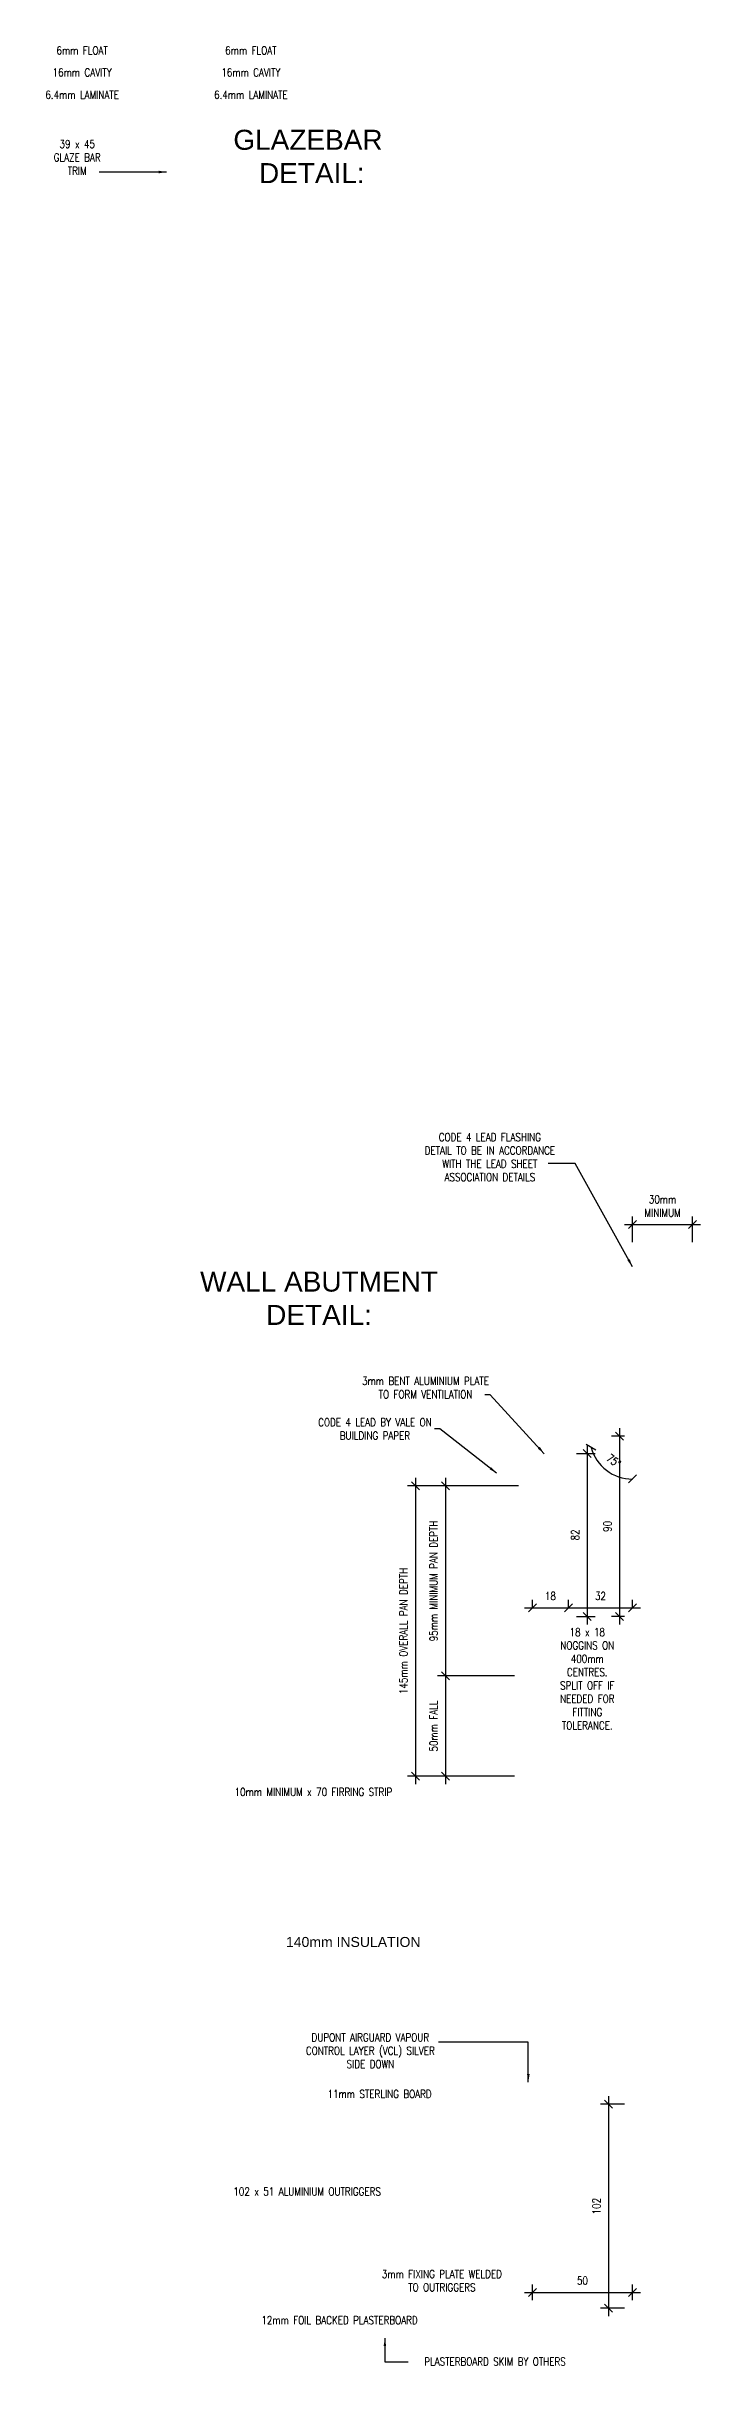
# Model space of a CAD drawing. Header units: millimetres. Extents: x -38686 to 870903, y -23218 to 232707.
# Drawn here: x 728909 to 729235, y 231393 to 232552 of the extents above; entities that cross this region are included whole.
import ezdxf

# ---------------------------------------------------------------- set-up
doc = ezdxf.new("R2010")
doc.units = ezdxf.units.MM
doc.header["$LTSCALE"] = 10
doc.header["$PDMODE"] = 35
doc.header["$PDSIZE"] = 50
doc.layers.add('44 - Detail Text', color=7, linetype='Continuous')
doc.styles.add('1-2', font='romans.shx', dxfattribs={"width": 0.8, "height": 4})
doc.styles.add('1-20', font='romans.shx', dxfattribs={"width": 0.8, "height": 35})
doc.dimstyles.new('1-2', dxfattribs={"dimtxt": 4, "dimasz": 4, "dimexe": 4, "dimexo": 4, "dimgap": 4, "dimtad": 1, "dimdec": 0, "dimzin": 0, "dimdsep": 46, "dimtxsty": '1-2', "dimblk": 'OBLIQUE', "dimcen": 4, "dimdle": 4, "dimclrd": 251, "dimclre": 251, "dimclrt": 251, "dimadec": 0, "dimazin": 0, "dimtfac": 1, "dimtdec": 0, "dimtix": 1, "dimtmove": 1, "dimatfit": 3, "dimfxl": 1, "dimtolj": 1, "dimtzin": 0, "dimlwd": 25, "dimarcsym": 0})

# ---------------------------------------------------------------- blocks, each defined once
blk = doc.blocks.new('_Oblique')
at = {"color": 0, "linetype": 'ByBlock', "lineweight": -2}
blk.add_line((-0.5, -0.5), (0.5, 0.5), dxfattribs=at)
blk = doc.blocks.new('*D2013')
at = {"layer": '44 - Detail Text', "color": 251, "lineweight": -2, "ltscale": 10, "transparency": 16777216}
for p, q in [((729151.5, 231425.4), (729151.5, 231433.2)), ((729201.5, 231425.4), (729201.5, 231433.2))]:
    blk.add_line(p, q, dxfattribs=at)
at = {"layer": '44 - Detail Text', "color": 251, "lineweight": 25, "ltscale": 10, "transparency": 16777216}
blk.add_line((729147.5, 231429.2), (729205.5, 231429.2), dxfattribs=at)
at = {"layer": 'Defpoints', "color": 0, "ltscale": 10, "transparency": 16777216}
for p in [(729151.5, 231421.4), (729201.5, 231429.2), (729201.5, 231421.4)]:
    blk.add_point(p, dxfattribs=at)
at = {"layer": '44 - Detail Text', "color": 251, "lineweight": 25, "ltscale": 10, "transparency": 16777216, "xscale": 4, "yscale": 4, "zscale": 4, "rotation": 180}
blk.add_blockref('_Oblique', (729151.5, 231429.2), dxfattribs=at)
at = {"layer": '44 - Detail Text', "color": 251, "lineweight": 25, "ltscale": 10, "transparency": 16777216, "xscale": 4, "yscale": 4, "zscale": 4}
blk.add_blockref('_Oblique', (729201.5, 231429.2), dxfattribs=at)
at = {"layer": '44 - Detail Text', "color": 251, "lineweight": 9, "ltscale": 10, "transparency": 16777216, "insert": (729176.5, 231435.2), "char_height": 4, "attachment_point": 5, "style": '1-2'}
blk.add_mtext('\\A1;50', dxfattribs=at)
blk = doc.blocks.new('*D2014')
at = {"layer": '44 - Detail Text', "color": 251, "lineweight": 25, "ltscale": 10, "transparency": 16777216}
blk.add_line((729189.5, 231527.4), (729189.5, 231417.4), dxfattribs=at)
at = {"layer": '44 - Detail Text', "color": 251, "lineweight": -2, "ltscale": 10, "transparency": 16777216}
for p, q in [((729197.5, 231523.4), (729185.5, 231523.4)), ((729197.5, 231421.4), (729185.5, 231421.4))]:
    blk.add_line(p, q, dxfattribs=at)
at = {"layer": 'Defpoints', "color": 0, "ltscale": 10, "transparency": 16777216}
for p in [(729201.5, 231523.4), (729189.5, 231421.4), (729201.5, 231421.4)]:
    blk.add_point(p, dxfattribs=at)
at = {"layer": '44 - Detail Text', "color": 251, "lineweight": 25, "ltscale": 10, "transparency": 16777216, "xscale": 4, "yscale": 4, "zscale": 4}
for p, rotation in [((729189.5, 231523.4), 90), ((729189.5, 231421.4), 270)]:
    blk.add_blockref('_Oblique', p, dxfattribs=dict(at, rotation=rotation))
at = {"layer": '44 - Detail Text', "color": 251, "lineweight": 9, "ltscale": 10, "transparency": 16777216, "insert": (729183.5, 231472.4), "char_height": 4, "attachment_point": 5, "rotation": 90, "style": '1-2'}
blk.add_mtext('\\A1;102', dxfattribs=at)
blk = doc.blocks.new('*D1870')
at = {"layer": '44 - Detail Text', "color": 251, "lineweight": -2, "transparency": 16777216}
for p, q in [((729144.5, 231832.4), (729104.2, 231832.4)), ((729142.5, 231737.4), (729104.2, 231737.4))]:
    blk.add_line(p, q, dxfattribs=at)
at = {"layer": '44 - Detail Text', "color": 251, "lineweight": 25, "transparency": 16777216}
blk.add_line((729108.2, 231836.4), (729108.2, 231733.4), dxfattribs=at)
at = {"layer": 'Defpoints', "color": 0, "transparency": 16777216}
for p in [(729148.5, 231832.4), (729108.2, 231737.4), (729146.5, 231737.4)]:
    blk.add_point(p, dxfattribs=at)
at = {"layer": '44 - Detail Text', "color": 251, "lineweight": 25, "transparency": 16777216, "xscale": 4, "yscale": 4, "zscale": 4}
for p, rotation in [((729108.2, 231832.4), 90), ((729108.2, 231737.4), 270)]:
    blk.add_blockref('_Oblique', p, dxfattribs=dict(at, rotation=rotation))
at = {"layer": '44 - Detail Text', "color": 251, "lineweight": 9, "transparency": 16777216, "insert": (729102.2, 231784.9), "char_height": 4, "attachment_point": 5, "rotation": 90, "style": '1-2'}
blk.add_mtext('\\A1;95mm MINIMUM PAN DEPTH', dxfattribs=at)
blk = doc.blocks.new('*D1871')
at = {"layer": '44 - Detail Text', "color": 251, "lineweight": -2, "transparency": 16777216}
for p, q in [((729142.5, 231737.4), (729104.2, 231737.4)), ((729142.5, 231687.4), (729104.2, 231687.4))]:
    blk.add_line(p, q, dxfattribs=at)
at = {"layer": '44 - Detail Text', "color": 251, "lineweight": 25, "transparency": 16777216}
blk.add_line((729108.2, 231741.4), (729108.2, 231683.4), dxfattribs=at)
at = {"layer": 'Defpoints', "color": 0, "transparency": 16777216}
for p in [(729146.5, 231737.4), (729108.2, 231687.4), (729146.5, 231687.4)]:
    blk.add_point(p, dxfattribs=at)
at = {"layer": '44 - Detail Text', "color": 251, "lineweight": 25, "transparency": 16777216, "xscale": 4, "yscale": 4, "zscale": 4}
for p, rotation in [((729108.2, 231737.4), 90), ((729108.2, 231687.4), 270)]:
    blk.add_blockref('_Oblique', p, dxfattribs=dict(at, rotation=rotation))
at = {"layer": '44 - Detail Text', "color": 251, "lineweight": 9, "transparency": 16777216, "insert": (729102.2, 231712.4), "char_height": 4, "attachment_point": 5, "rotation": 90, "style": '1-2'}
blk.add_mtext('\\A1;50mm FALL', dxfattribs=at)
blk = doc.blocks.new('*D1872')
at = {"layer": '44 - Detail Text', "color": 251, "lineweight": -2, "transparency": 16777216}
for p, q in [((729144.5, 231832.4), (729089.1, 231832.4)), ((729142.5, 231687.4), (729089.1, 231687.4))]:
    blk.add_line(p, q, dxfattribs=at)
at = {"layer": '44 - Detail Text', "color": 251, "lineweight": 25, "transparency": 16777216}
blk.add_line((729093.1, 231836.4), (729093.1, 231683.4), dxfattribs=at)
at = {"layer": 'Defpoints', "color": 0, "transparency": 16777216}
for p in [(729148.5, 231832.4), (729093.1, 231687.4), (729146.5, 231687.4)]:
    blk.add_point(p, dxfattribs=at)
at = {"layer": '44 - Detail Text', "color": 251, "lineweight": 25, "transparency": 16777216, "xscale": 4, "yscale": 4, "zscale": 4}
for p, rotation in [((729093.1, 231832.4), 90), ((729093.1, 231687.4), 270)]:
    blk.add_blockref('_Oblique', p, dxfattribs=dict(at, rotation=rotation))
at = {"layer": '44 - Detail Text', "color": 251, "lineweight": 9, "transparency": 16777216, "insert": (729087.1, 231759.9), "char_height": 4, "attachment_point": 5, "rotation": 90, "style": '1-2'}
blk.add_mtext('\\A1;145mm OVERALL PAN DEPTH', dxfattribs=at)
blk = doc.blocks.new('*D2015')
at = {"layer": '44 - Detail Text', "color": 251, "lineweight": 25, "ltscale": 10, "transparency": 16777216}
blk.add_line((729147.5, 231771.4), (729173.5, 231771.4), dxfattribs=at)
at = {"layer": '44 - Detail Text', "color": 251, "lineweight": -2, "ltscale": 10, "transparency": 16777216}
for p, q in [((729151.5, 231771.1), (729151.5, 231775.4)), ((729169.5, 231771.1), (729169.5, 231775.4))]:
    blk.add_line(p, q, dxfattribs=at)
at = {"layer": 'Defpoints', "color": 0, "ltscale": 10, "transparency": 16777216}
for p in [(729169.5, 231771.4), (729151.5, 231767.1), (729169.5, 231767.1)]:
    blk.add_point(p, dxfattribs=at)
at = {"layer": '44 - Detail Text', "color": 251, "lineweight": 25, "ltscale": 10, "transparency": 16777216, "xscale": 4, "yscale": 4, "zscale": 4, "rotation": 180}
blk.add_blockref('_Oblique', (729151.5, 231771.4), dxfattribs=at)
at = {"layer": '44 - Detail Text', "color": 251, "lineweight": 25, "ltscale": 10, "transparency": 16777216, "xscale": 4, "yscale": 4, "zscale": 4}
blk.add_blockref('_Oblique', (729169.5, 231771.4), dxfattribs=at)
at = {"layer": '44 - Detail Text', "color": 251, "lineweight": 9, "ltscale": 10, "transparency": 16777216, "insert": (729160.5, 231777.4), "char_height": 4, "attachment_point": 5, "style": '1-2'}
blk.add_mtext('\\A1;18', dxfattribs=at)
blk = doc.blocks.new('*D2016')
at = {"layer": '44 - Detail Text', "color": 251, "lineweight": 25, "ltscale": 10, "transparency": 16777216}
blk.add_line((729165.5, 231771.4), (729205.5, 231771.4), dxfattribs=at)
at = {"layer": '44 - Detail Text', "color": 251, "lineweight": -2, "ltscale": 10, "transparency": 16777216}
for p, q in [((729169.5, 231771.1), (729169.5, 231775.4)), ((729201.5, 231771.1), (729201.5, 231775.4))]:
    blk.add_line(p, q, dxfattribs=at)
at = {"layer": 'Defpoints', "color": 0, "ltscale": 10, "transparency": 16777216}
for p in [(729201.5, 231771.4), (729169.5, 231767.1), (729201.5, 231767.1)]:
    blk.add_point(p, dxfattribs=at)
at = {"layer": '44 - Detail Text', "color": 251, "lineweight": 25, "ltscale": 10, "transparency": 16777216, "xscale": 4, "yscale": 4, "zscale": 4, "rotation": 180}
blk.add_blockref('_Oblique', (729169.5, 231771.4), dxfattribs=at)
at = {"layer": '44 - Detail Text', "color": 251, "lineweight": 25, "ltscale": 10, "transparency": 16777216, "xscale": 4, "yscale": 4, "zscale": 4}
blk.add_blockref('_Oblique', (729201.5, 231771.4), dxfattribs=at)
at = {"layer": '44 - Detail Text', "color": 251, "lineweight": 9, "ltscale": 10, "transparency": 16777216, "insert": (729185.5, 231777.4), "char_height": 4, "attachment_point": 5, "style": '1-2'}
blk.add_mtext('\\A1;32', dxfattribs=at)
blk = doc.blocks.new('*D1873')
at = {"layer": '44 - Detail Text', "color": 251, "lineweight": -2, "ltscale": 10, "transparency": 16777216}
for p, q in [((729197.5, 231857.2), (729191, 231857.2)), ((729197.5, 231767.1), (729191, 231767.1))]:
    blk.add_line(p, q, dxfattribs=at)
at = {"layer": '44 - Detail Text', "color": 251, "lineweight": 25, "ltscale": 10, "transparency": 16777216}
blk.add_line((729195, 231861.2), (729195, 231763.1), dxfattribs=at)
at = {"layer": 'Defpoints', "color": 0, "ltscale": 10, "transparency": 16777216}
for p in [(729201.5, 231857.2), (729195, 231767.1), (729201.5, 231767.1)]:
    blk.add_point(p, dxfattribs=at)
at = {"layer": '44 - Detail Text', "color": 251, "lineweight": 25, "ltscale": 10, "transparency": 16777216, "xscale": 4, "yscale": 4, "zscale": 4}
for p, rotation in [((729195, 231857.2), 90), ((729195, 231767.1), 270)]:
    blk.add_blockref('_Oblique', p, dxfattribs=dict(at, rotation=rotation))
at = {"layer": '44 - Detail Text', "color": 251, "lineweight": 9, "ltscale": 10, "transparency": 16777216, "insert": (729189, 231812.2), "char_height": 4, "attachment_point": 5, "rotation": 90, "style": '1-2'}
blk.add_mtext('\\A1;90', dxfattribs=at)
blk = doc.blocks.new('*D2017')
at = {"layer": '44 - Detail Text', "color": 251, "lineweight": 25, "ltscale": 10, "transparency": 16777216}
blk.add_line((729178.9, 231852.6), (729178.9, 231763.1), dxfattribs=at)
at = {"layer": '44 - Detail Text', "color": 251, "lineweight": -2, "ltscale": 10, "transparency": 16777216}
for p, q in [((729173.5, 231848.6), (729182.9, 231848.6)), ((729173.5, 231767.1), (729182.9, 231767.1))]:
    blk.add_line(p, q, dxfattribs=at)
at = {"layer": 'Defpoints', "color": 0, "ltscale": 10, "transparency": 16777216}
for p in [(729169.5, 231848.6), (729169.5, 231767.1), (729178.9, 231767.1)]:
    blk.add_point(p, dxfattribs=at)
at = {"layer": '44 - Detail Text', "color": 251, "lineweight": 25, "ltscale": 10, "transparency": 16777216, "xscale": 4, "yscale": 4, "zscale": 4}
for p, rotation in [((729178.9, 231848.6), 90), ((729178.9, 231767.1), 270)]:
    blk.add_blockref('_Oblique', p, dxfattribs=dict(at, rotation=rotation))
at = {"layer": '44 - Detail Text', "color": 251, "lineweight": 9, "ltscale": 10, "transparency": 16777216, "insert": (729172.9, 231807.9), "char_height": 4, "attachment_point": 5, "rotation": 90, "style": '1-2'}
blk.add_mtext('\\A1;82', dxfattribs=at)
blk = doc.blocks.new('*D2018')
at = {"layer": '44 - Detail Text', "color": 251, "lineweight": 25, "transparency": 16777216}
blk.add_arc((729201.5, 231857.2), 21.4, 195, 270, dxfattribs=at)
at = {"layer": 'Defpoints', "color": 0, "transparency": 16777216}
for p in [(729201.5, 231857.2), (729201.5, 231857.2), (729139.9, 231840.7), (729185.1, 231843.5), (729201.5, 231824.4)]:
    blk.add_point(p, dxfattribs=at)
at = {"layer": '44 - Detail Text', "color": 251, "lineweight": 25, "transparency": 16777216, "xscale": 4, "yscale": 4, "zscale": 4}
for p, rotation in [((729180.8, 231851.7), 105.0000000000253), ((729201.5, 231835.9), 4.804157072157977e-11)]:
    blk.add_blockref('_Oblique', p, dxfattribs=dict(at, rotation=rotation))
at = {"layer": '44 - Detail Text', "color": 251, "lineweight": 9, "transparency": 16777216, "insert": (729192.1, 231845), "char_height": 4, "attachment_point": 5, "rotation": 322.5, "style": '1-2'}
blk.add_mtext('\\A1;75°', dxfattribs=at)
blk = doc.blocks.new('*D2019')
at = {"layer": '44 - Detail Text', "color": 251, "lineweight": -2, "transparency": 16777216}
for p, q in [((729201.5, 231954.2), (729201.5, 231967)), ((729231.5, 231954.2), (729231.5, 231967))]:
    blk.add_line(p, q, dxfattribs=at)
at = {"layer": '44 - Detail Text', "color": 251, "lineweight": 25, "transparency": 16777216}
blk.add_line((729197.5, 231963), (729235.5, 231963), dxfattribs=at)
at = {"layer": 'Defpoints', "color": 0, "transparency": 16777216}
for p in [(729231.5, 231963), (729201.5, 231950.2), (729231.5, 231950.2)]:
    blk.add_point(p, dxfattribs=at)
at = {"layer": '44 - Detail Text', "color": 251, "lineweight": 25, "transparency": 16777216, "xscale": 4, "yscale": 4, "zscale": 4, "rotation": 180}
blk.add_blockref('_Oblique', (729201.5, 231963), dxfattribs=at)
at = {"layer": '44 - Detail Text', "color": 251, "lineweight": 25, "transparency": 16777216, "xscale": 4, "yscale": 4, "zscale": 4}
blk.add_blockref('_Oblique', (729231.5, 231963), dxfattribs=at)
at = {"layer": '44 - Detail Text', "color": 251, "lineweight": 9, "transparency": 16777216, "insert": (729216.5, 231972.3), "char_height": 4, "attachment_point": 5, "style": '1-2'}
blk.add_mtext('\\A1;30mm\\PMINIMUM', dxfattribs=at)

msp = doc.modelspace()

# ---------------------------------------------------------------- texts
at = {"layer": '44 - Detail Text', "color": 8, "lineweight": 9, "attachment_point": 5}
for s, insert, char_height, style in [('6mm FLOAT', (728926.733, 232549.943), 4, '1-2'), ('6mm FLOAT', (729010.972, 232549.943), 4, '1-2'), ('16mm CAVITY', (728926.733, 232538.943), 4, '1-2'), ('16mm CAVITY', (729010.972, 232538.943), 4, '1-2'), ('6.4mm LAMINATE', (728926.733, 232527.743), 4, '1-2'), ('6.4mm LAMINATE', (729010.972, 232527.743), 4, '1-2'), ('39 x 45\\PGLAZE BAR\\PTRIM', (728924.264, 232496.47), 4, '1-2'), ('\\A1;{\\fArial|b0|i0|c0|p34;\\W1;GLAZEBAR\\P DETAIL:}', (729039.463, 232496.925), 10, '1-20'), ('CODE 4 LEAD FLASHING \\PDETAIL TO BE IN ACCORDANCE\\PWITH THE LEAD SHEET \\PASSOCIATION DETAILS', (729130.275, 231996.722), 4, '1-2'), ('3mm BENT ALUMINIUM PLATE\\PTO FORM VENTILATION', (729098.149, 231881.515), 4, '1-2'), ('10mm MINIMUM x 70 FIRRING STRIP', (729042.186, 231679.417), 4, '1-2'), ('{\\fArial|b0|i0|c0|p34;\\W1;\\C3;140mm INSULATION}', (729062.076, 231604.417), 5, '1-2'), ('3mm FIXING PLATE WELDED\\PTO OUTRIGGERS', (729106.317, 231435.136), 4, '1-2'), ('PLASTERBOARD SKIM BY OTHERS', (729132.837, 231394.693), 4, '1-2')]:
    msp.add_mtext(s, dxfattribs=dict(at, insert=insert, char_height=char_height, style=style))
for s, insert, char_height, width, style in [('\\A1;{\\fArial|b0|i0|c0|p34;\\W1;WALL ABUTMENT DETAIL:}', (729044.988, 231926.204), 10, 124.57067, '1-20'), ('18 x 18 NOGGINS ON 400mm CENTRES. SPLIT OFF IF NEEDED FOR FITTING TOLERANCE.', (729178.903, 231735.984), 4, 30.15724, '1-2'), ('DUPONT AIRGUARD VAPOUR\\PCONTROL LAYER (VCL) SILVER SIDE DOWN', (729070.61, 231550.08), 4, 71.30113, '1-2'), ('102 x 51 ALUMINIUM OUTRIGGERS', (729039.036, 231479.718), 4, 72.22341, '1-2')]:
    msp.add_mtext(s, dxfattribs=dict(at, insert=insert, char_height=char_height, width=width, style=style))
at = {"layer": '44 - Detail Text', "color": 8, "lineweight": 9, "ltscale": 10, "insert": (729072.891, 231860.87), "char_height": 4, "width": 62.43556, "attachment_point": 5, "style": '1-2'}
msp.add_mtext('CODE 4 LEAD BY VALE ON BUILDING PAPER', dxfattribs=at)
at = {"layer": '44 - Detail Text', "color": 8, "lineweight": 9, "char_height": 4, "attachment_point": 5, "style": '1-2', "bg_fill": 3, "box_fill_scale": 1.5, "bg_fill_color": 256, "bg_fill_transparency": 0}
for s, insert in [('11mm STERLING BOARD', (729075.222, 231528.471)), ('12mm FOIL BACKED PLASTERBOARD', (729055.222, 231415.417))]:
    msp.add_mtext(s, dxfattribs=dict(at, insert=insert))

# ---------------------------------------------------------------- dimensions: what is measured, and where the dimension line sits
at = {"layer": '44 - Detail Text', "color": 8, "lineweight": 9}
dim = msp.add_linear_dim(base=(729231.458, 231962.994), p1=(729201.458, 231950.172), p2=(729231.458, 231950.172), dimstyle='1-2', override={"dimpost": 'mm\\PMINIMUM'}, dxfattribs=at)
dim.commit()
dim.dimension.update_dxf_attribs({"geometry": '*D2019', "text_midpoint": (729216.458, 231972.327)})
dim = msp.add_angular_dim_2l(base=(729185.099, 231843.485), line1=((729201.458, 231857.213), (729201.458, 231824.417)), line2=((729139.941, 231840.729), (729201.458, 231857.213)), dimstyle='1-2', dxfattribs=at)
dim.commit()
dim.dimension.update_dxf_attribs({"geometry": '*D2018', "text_midpoint": (729192.11, 231845.03)})
at = {"layer": '44 - Detail Text', "color": 8, "lineweight": 9, "ltscale": 10}
for base, p1, p2, picture, middle in [((729178.937, 231767.131), (729169.458, 231848.639), (729169.458, 231767.131), '*D2017', (729172.937, 231807.885)), ((729195.038, 231767.131), (729201.458, 231857.213), (729201.458, 231767.131), '*D1873', (729189.038, 231812.172)), ((729189.485, 231421.417), (729201.458, 231523.417), (729201.458, 231421.417), '*D2014', (729183.485, 231472.417))]:
    dim = msp.add_linear_dim(base=base, p1=p1, p2=p2, angle=90, dimstyle='1-2', dxfattribs=at)
    dim.commit()
    dim.dimension.update_dxf_attribs({"geometry": picture, "text_midpoint": middle})
at = {"layer": '44 - Detail Text', "color": 8, "lineweight": 9}
for base, p1, p2, override, picture, middle in [((729093.068, 231687.417), (729148.458, 231832.417), (729146.458, 231687.417), {"dimpost": 'mm OVERALL PAN DEPTH'}, '*D1872', (729087.068, 231759.917)), ((729108.228, 231737.417), (729148.458, 231832.417), (729146.458, 231737.417), {"dimpost": 'mm MINIMUM PAN DEPTH'}, '*D1870', (729102.228, 231784.917)), ((729108.228, 231687.417), (729146.458, 231737.417), (729146.458, 231687.417), {"dimpost": 'mm FALL'}, '*D1871', (729102.228, 231712.417))]:
    dim = msp.add_linear_dim(base=base, p1=p1, p2=p2, angle=90, dimstyle='1-2', override=override, dxfattribs=at)
    dim.commit()
    dim.dimension.update_dxf_attribs({"geometry": picture, "text_midpoint": middle})
at = {"layer": '44 - Detail Text', "color": 8, "lineweight": 9, "ltscale": 10}
for base, p1, p2, picture, middle in [((729169.458, 231771.357), (729151.458, 231767.131), (729169.458, 231767.131), '*D2015', (729160.458, 231777.357)), ((729201.458, 231771.357), (729169.458, 231767.131), (729201.458, 231767.131), '*D2016', (729185.458, 231777.357)), ((729201.458, 231429.217), (729151.458, 231421.417), (729201.458, 231421.417), '*D2013', (729176.458, 231435.217))]:
    dim = msp.add_linear_dim(base=base, p1=p1, p2=p2, dimstyle='1-2', dxfattribs=at)
    dim.commit()
    dim.dimension.update_dxf_attribs({"geometry": picture, "text_midpoint": middle})

# ---------------------------------------------------------------- leaders
at = {"layer": '44 - Detail Text', "color": 8, "lineweight": 9}
for points in [[(728968.853, 232489.145), (728935.181, 232489.145)], [(729157.421, 231848.519), (729130.478, 231877.896), (729127.769, 231877.896)], [(729133.658, 231838.797), (729105.318, 231860.87), (729102.609, 231860.87)]]:
    msp.add_leader(points, dimstyle='1-2', override={"dimgap": 4, "dimtad": 0}, dxfattribs=at)
at = {"layer": '44 - Detail Text', "color": 8, "lineweight": 9, "ltscale": 10}
msp.add_leader([(729201.458, 231941.917), (729172.78, 231993.625), (729159.411, 231993.625)], dimstyle='1-2', override={"dimgap": 4, "dimtad": 0}, dxfattribs=at)

# ---------------------------------------------------------------- next in the draw order: leaders
at = {"layer": '44 - Detail Text', "color": 8, "lineweight": 9}
for points in [[(729149.474, 231534.417), (729149.474, 231554.388), (729104.582, 231554.388)], [(729077.868, 231406.417), (729077.868, 231394.61), (729089.44, 231394.61)]]:
    msp.add_leader(points, dimstyle='1-2', override={"dimgap": 4, "dimtad": 0}, dxfattribs=at)

doc.saveas('drawing.dxf')
